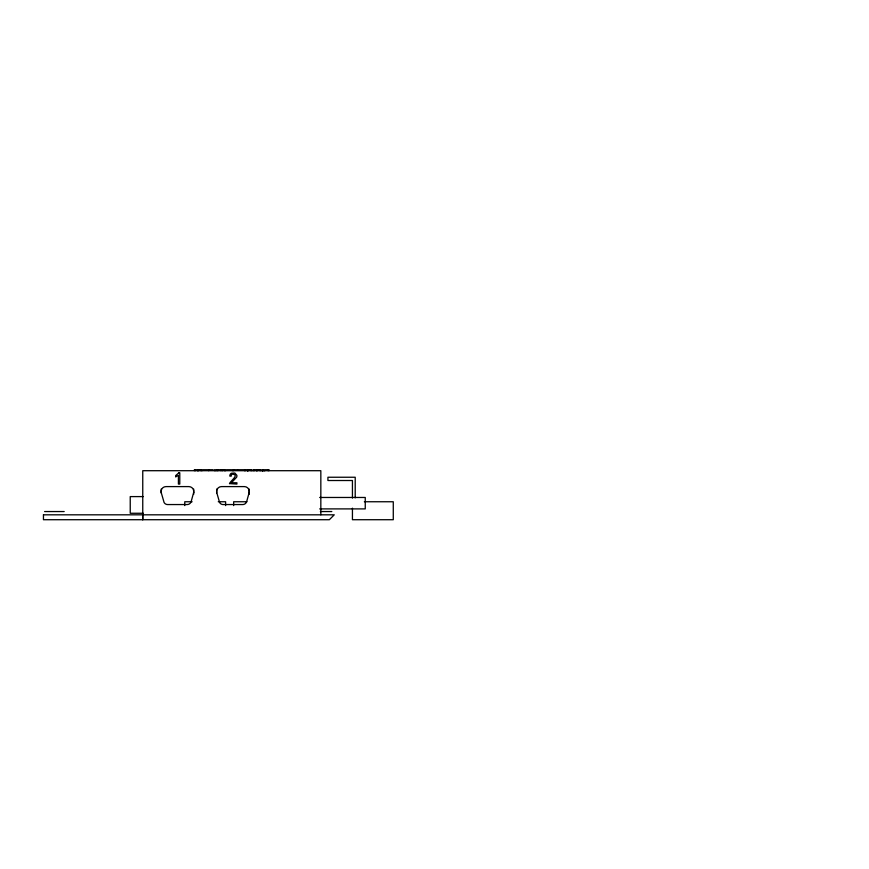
<?xml version="1.0" encoding="UTF-8"?>
<svg xmlns="http://www.w3.org/2000/svg" width="869" height="869" viewBox="0 0 869 869"><rect width="100%" height="100%" fill="white"/><g stroke="black" fill="none" stroke-linecap="round" stroke-linejoin="round"><path stroke-width="1.3" d="M142.755 514.817L142.755 519.716L142.755 470.705L320.835 470.705L320.835 514.817M262.232 470.705L263.34 470.705L263.34 469.727L262.232 469.727L262.471 470.705M264.263 470.705L264.904 470.705M244.602 470.705L244.287 469.727L251.88 469.727L251.88 470.705M202.977 469.727L208.18 469.727M208.723 469.727L208.723 470.705L208.658 469.727L213.101 469.727M221.953 469.727L216.924 469.727L216.924 470.705L217.087 469.727M226.418 469.727L231.621 469.727M237.509 469.727L232.62 469.727L232.62 470.705M238.117 469.727L243.32 469.727M264.209 469.727L269.108 469.727L268.945 470.705M143.211 496.601L130.231 496.601L130.231 513.264L143.298 513.264M319.673 497.47L365.252 497.47L365.252 508.897L319.673 508.897M192.125 501.75L184.771 501.75L184.771 505.595M218.26 501.75L225.614 501.75L225.614 505.595M246.915 501.75L233.663 501.75L233.663 505.606M364.35 501.75L393.277 501.75L393.277 519.716L352.434 519.716L352.434 508.169M44.612 511.548L64.187 511.548M320.368 511.548L331.806 511.548M355.215 497.883L355.215 477.244L327.928 477.244L327.928 480.514L352.434 480.514L352.434 498.089M268.076 469.727L268.076 470.705M262.297 469.727L262.297 470.705M260.852 470.705L260.852 469.727L253.259 469.727L253.259 470.705M259.874 469.727L259.874 470.705M257.55 469.727L257.55 470.705M256.757 469.727L256.757 470.705M256.594 469.727L256.572 470.705M254.237 469.727L254.237 470.705M250.902 469.727L250.902 470.705M249.207 489.106L249.207 494.265M248.577 469.727L248.577 470.705M247.784 469.727L247.784 470.705M247.622 469.727L247.622 470.705M247.6 469.727L247.6 470.705M245.264 469.727L245.264 470.705M233.609 469.727L233.609 470.705M225.408 470.705L225.408 469.727L222.323 469.727L222.323 470.705M224.43 469.727L224.43 470.705M220.965 469.727L220.965 470.705M217.88 469.727L217.88 470.705M216.696 489.106L216.696 492.973M215.653 470.705L215.653 469.727L214.404 469.727L214.404 470.705M201.966 470.705L201.966 469.727L194.374 469.727L194.374 470.705M200.989 469.727L200.989 470.705M198.664 469.727L198.664 470.705M197.871 469.727L197.871 470.705M197.687 469.727L197.697 470.705M195.351 469.727L195.351 470.705M193.7 489.106L193.7 494.265M161.189 489.106L161.189 492.973M43.45 514.817L43.45 519.716L329.351 519.716L334.25 514.817L43.45 514.817M229.514 483.598L236.911 484.087L236.911 482.762L231.393 482.762L236.618 477.244A3.367 3.367 0 0 0 236.835 475.278L234.836 473.018L231.35 473.257A2.955 2.955 0 0 0 230.089 474.648L229.742 476.049L231.154 476.19L231.317 475.245A1.934 1.934 0 0 1 232.457 474.083C239.757 474.811 230.633 480.568 229.514 483.598M193.678 492.419L191.158 501.565A4.073 4.073 0 0 1 187.204 504.552L167.598 504.552A4.073 4.073 0 0 1 164.089 502.499L161.178 492.419A4.899 4.899 0 0 1 165.99 486.597L188.866 486.597A4.899 4.899 0 0 1 193.678 492.419M249.197 492.419L246.677 501.565A4.073 4.073 0 0 1 242.723 504.552L223.116 504.552A4.073 4.073 0 0 1 219.607 502.499L216.696 492.419A4.899 4.899 0 0 1 221.508 486.597L244.385 486.597A4.899 4.899 0 0 1 249.197 492.419M178.895 472.79L175.647 475.615L175.647 476.951L178.406 475.289L178.406 484.087L179.785 484.087L179.785 472.79L178.895 472.79"/></g></svg>
